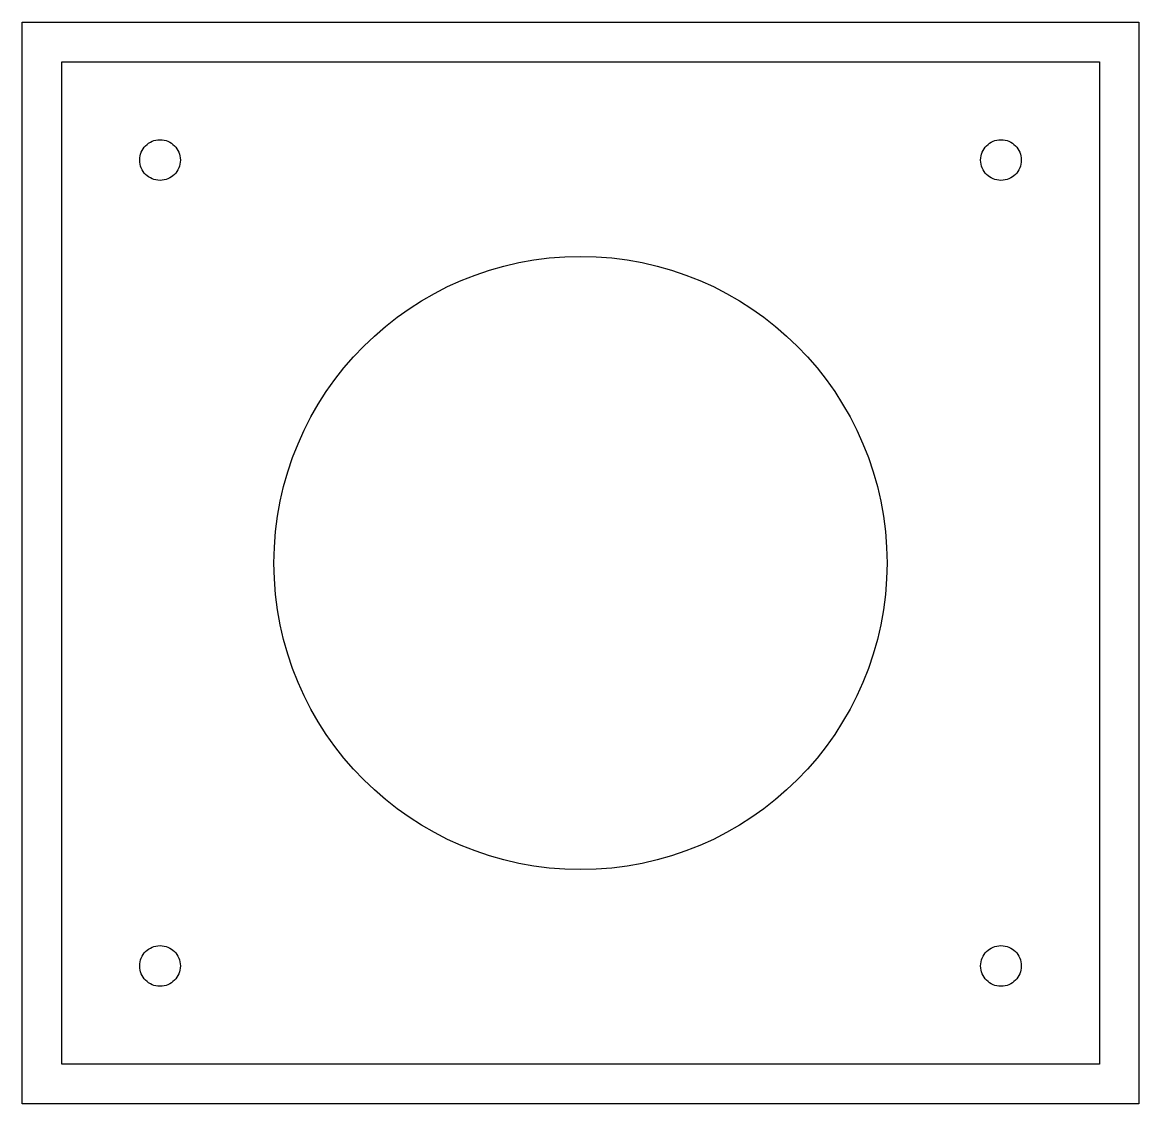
# Model space of a CAD drawing. Header units: millimetres. Extents: x -2962.008 to -2961.44, y 3729.439 to 3729.989.
import ezdxf

# ---------------------------------------------------------------- set-up
doc = ezdxf.new("R2010")
doc.units = ezdxf.units.MM
doc.header["$LTSCALE"] = 10
doc.linetypes.add('HIDDEN', pattern=[0.375, 0.25, -0.125])
doc.layers.add('ELE_LUMINÁRIAS', color=4, linetype='Continuous')

msp = doc.modelspace()

# ---------------------------------------------------------------- linework, layer by layer
at = {"layer": 'ELE_LUMINÁRIAS', "color": 4, "linetype": 'Continuous'}
msp.add_lwpolyline([(-2961.44049, 3729.43908), (-2962.00796, 3729.43908), (-2962.00796, 3729.98865), (-2961.44049, 3729.98865)], close=True, dxfattribs=at)
at = {"layer": 'ELE_LUMINÁRIAS', "color": 2, "linetype": 'Continuous'}
msp.add_lwpolyline([(-2961.46049, 3729.45908), (-2961.98796, 3729.45908), (-2961.98796, 3729.96865), (-2961.46049, 3729.96865)], close=True, dxfattribs=at)
at = {"layer": 'ELE_LUMINÁRIAS', "color": 2, "linetype": 'HIDDEN'}
for centre in [(-2961.93796, 3729.91865), (-2961.51049, 3729.91865), (-2961.93796, 3729.50908), (-2961.51049, 3729.50908)]:
    msp.add_circle(centre, 0.01034, dxfattribs=at)
at = {"layer": 'ELE_LUMINÁRIAS', "color": 3}
msp.add_circle((-2961.72423, 3729.71386), 0.15582, dxfattribs=at)

doc.saveas('drawing.dxf')
